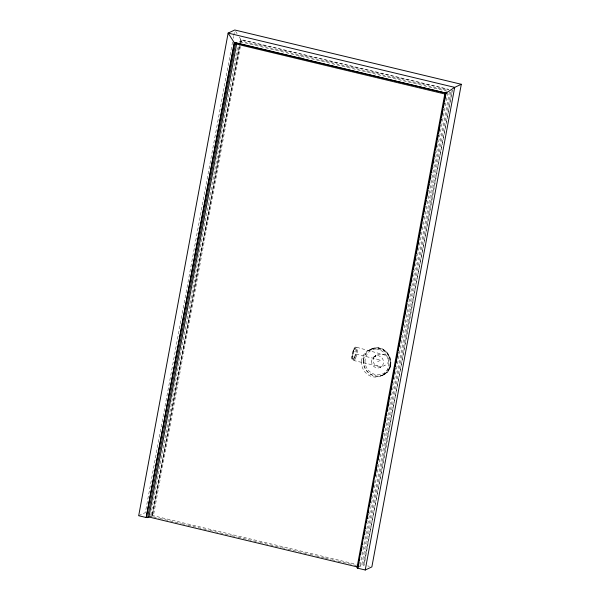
<?xml version="1.0" encoding="UTF-8"?>
<svg xmlns="http://www.w3.org/2000/svg" width="600" height="600" viewBox="0 0 600 600"><rect width="100%" height="100%" fill="white"/><g stroke="black" fill="none" stroke-linecap="round" stroke-linejoin="round"><path stroke-width="0.45" stroke-dasharray="3 2.25" d="M232.545 41.985L145.312 512.632L138.69 515.722M233.228 38.295L233.565 36.45M233.737 35.527L234.42 31.845M150.757 515.31L237.728 46.095M239.377 45.322L152.243 515.46L356.153 564.315M240.39 46.41L153.57 514.845L152.498 514.582L239.347 45.975M240.015 42.367L240.847 39.517L448.83 89.347M152.498 514.582L239.678 45.818M239.85 44.918L240.847 39.517L238.972 36.585M241.058 42.825L241.388 41.025L240.517 39.668L448.5 89.498M447.78 92.58L359.962 566.4L357.233 565.74M449.43 91.808L361.612 565.627L359.798 565.185M358.305 567.173L362.94 565.005L450.757 91.192M362.94 565.005L364.013 565.26L452.033 90.345M452.37 90.195L364.013 565.26M353.407 350.737L354.952 347.94L356.498 347.243L386.145 355.403L388.62 358.515L388.822 360.27L388.132 362.505L385.635 365.017L379.86 367.673M353.445 350.64L352.058 357.225L352.275 359.288L353.017 360.368L378.33 366.21A12.72 10.822 -61 0 0 381.188 366.42L384.232 365.73M382.237 375.375C399.03 369.623 388.5 341.722 371.97 348.735L372.945 348.382L370.53 349.38L371.565 348.9M386.543 372.728L387.022 372.27M376.132 355.485L374.678 356.565L377.535 354.772L380.572 354.082A12.72 10.822 -61 0 1 383.438 354.293L386.145 355.403M383.827 374.625L384.405 374.303L383.355 374.88M370.763 349.282L371.707 348.825M375.27 355.98L375.923 355.665L374.775 356.257L375.795 355.695C370.89 358.35 373.035 365.76 378.33 366.21L375.623 365.1M239.153 42.068L241.388 41.025L448.14 90.562M377.595 361.665L380.91 360.12L354.067 353.685M149.76 516.623L153.57 514.845M240.06 41.648L448.522 91.59M298.485 56.812L303.945 58.125M151.155 514.028L152.828 514.433M367.688 565.912L369.36 566.31M150.593 516.232L152.407 516.668M153.322 516.885L158.782 518.197M159.69 518.415L174.255 521.903M175.17 522.12L180.63 523.433M181.538 523.65L187.005 524.955M187.913 525.173L202.478 528.668M203.385 528.885L208.853 530.19M209.76 530.408L224.325 533.903M225.233 534.12L230.7 535.425M231.608 535.643L237.067 536.955M237.983 537.173L252.548 540.66M253.455 540.877L258.915 542.19M259.83 542.408L274.395 545.895M275.303 546.112L280.763 547.425M281.67 547.643L287.138 548.947M288.045 549.165L302.61 552.66M303.517 552.877L308.985 554.183M309.892 554.4L315.353 555.713M316.267 555.93L324.457 557.888M325.365 558.112L330.832 559.418M331.74 559.635L337.2 560.947M338.115 561.165L352.68 564.653M353.587 564.87L356.317 565.523M235.702 31.463L237.105 33.66M390.697 365.168L388.327 370.702L390.697 365.168M385.515 373.575L384.502 374.257L385.515 373.575M363.27 360.577A14.273 13.523 65 0 0 382.905 375.09A14.273 13.523 65 0 0 384.533 350.745A14.273 13.523 65 0 0 363.27 360.577M363.608 360.428A14.273 13.523 65 0 0 383.235 374.94A14.273 13.523 65 0 0 384.862 350.587A14.273 13.523 65 0 0 363.608 360.428M365.025 360.397A13.133 12.442 65 0 0 383.085 373.748A13.133 12.442 65 0 0 384.585 351.345A13.133 12.442 65 0 0 365.025 360.397M371.565 361.147A6.277 5.947 65 0 0 380.205 367.53A6.277 5.947 65 0 0 380.925 356.812A6.277 5.947 65 0 0 371.565 361.147M355.755 357.765A6.848 1.748 -76.5 0 0 356.775 347.303A6.848 1.748 -76.5 0 0 352.882 356.775A6.848 1.748 -76.5 0 0 355.755 357.765M354.577 356.873A5.708 1.455 -76.5 0 0 355.425 348.15A5.708 1.455 -76.5 0 0 352.185 356.04A5.708 1.455 -76.5 0 0 354.577 356.873M354.712 357.45A6.855 1.755 -76.5 0 0 355.688 347.032A6.855 1.755 -76.5 0 0 351.803 356.58A6.855 1.755 -76.5 0 0 354.712 357.45M361.485 361.418A14.273 13.523 65 0 0 381.112 375.923A14.273 13.523 65 0 0 382.74 351.577A14.273 13.523 65 0 0 361.485 361.418"/><path stroke-width="0.9" d="M365.235 570L454.688 87.367L228.135 33.09L138.69 515.722L146.205 517.523L234.225 42.608L228.135 33.09L234.765 30L461.31 84.278L371.865 566.91L365.235 570L357.72 568.2L445.74 93.285L454.688 87.367L461.31 84.278M146.205 517.523L234.555 42.45L247.822 45.63M146.535 517.365L147.608 517.627L235.425 43.807L234.225 42.608L446.07 93.127L444.57 101.227M236.752 43.193L148.935 517.005L357.39 566.955M419.558 86.775L446.07 93.127L444.795 93.975L356.978 567.787L357.72 568.2M358.222 567.143L359.055 562.65M359.385 560.85L359.722 559.058M360.555 554.558L360.885 552.757M361.222 550.965L362.055 546.465M362.385 544.673L362.715 542.873M363.555 538.373L363.885 536.58M364.215 534.78L365.055 530.287M365.385 528.487L365.715 526.688M366.548 522.195L366.885 520.395M367.215 518.595L368.048 514.102M368.385 512.303L368.715 510.502M369.548 506.01L369.885 504.21M370.215 502.418L371.048 497.918M371.385 496.125L371.715 494.325M372.053 492.525L374.048 481.74M375.053 476.34L377.048 465.555M377.385 463.755L377.715 461.955M378.045 460.162L380.048 449.37M380.377 447.57L380.715 445.778M381.045 443.978L383.048 433.185M383.377 431.393L383.715 429.592M384.045 427.793L385.545 419.7M385.71 418.8L386.048 417.007M386.377 415.207L386.715 413.408M387.045 411.607L389.048 400.822M389.377 399.022L389.715 397.222M390.045 395.423L390.877 390.93M391.043 390.03L392.048 384.638M392.377 382.837L392.715 381.038M393.045 379.237L395.048 368.452M395.377 366.653L395.715 364.853M396.045 363.053L396.382 361.26M396.548 360.36L398.048 352.267M398.377 350.468L398.715 348.668M399.045 346.868L401.048 336.075M401.377 334.282L404.048 319.89M404.377 318.09L407.048 303.697M407.543 301.005L410.048 287.513M410.377 285.712L413.048 271.32M413.377 269.52L416.048 255.127M416.385 253.327L418.553 241.635M418.717 240.735L419.048 238.935M419.385 237.135L420.217 232.635M420.548 230.835L422.048 222.743M422.385 220.942L423.217 216.442M423.555 214.642L423.885 212.843M424.05 211.942L425.055 206.542M425.385 204.743L426.217 200.243M426.555 198.45L428.055 190.35M428.385 188.55L429.225 184.05M429.555 182.25L431.055 174.15M431.393 172.35L432.225 167.85M432.555 166.05L434.062 157.95M434.393 156.15L435.06 152.55M435.562 149.85L437.062 141.743M437.4 139.942L438.232 135.442M438.562 133.642L440.062 125.542M440.565 122.843L441.232 119.243M441.57 117.435L443.07 109.335M443.4 107.535L444.24 103.035M147.608 517.627L149.1 516.93M248.708 45.84L273.428 51.765M274.305 51.975L300.735 58.305M301.612 58.515L353.505 70.95M354.382 71.16L365.82 73.898M366.697 74.108L393.105 80.438M393.982 80.648L418.673 86.565M235.425 43.807L444.795 93.975"/></g></svg>
